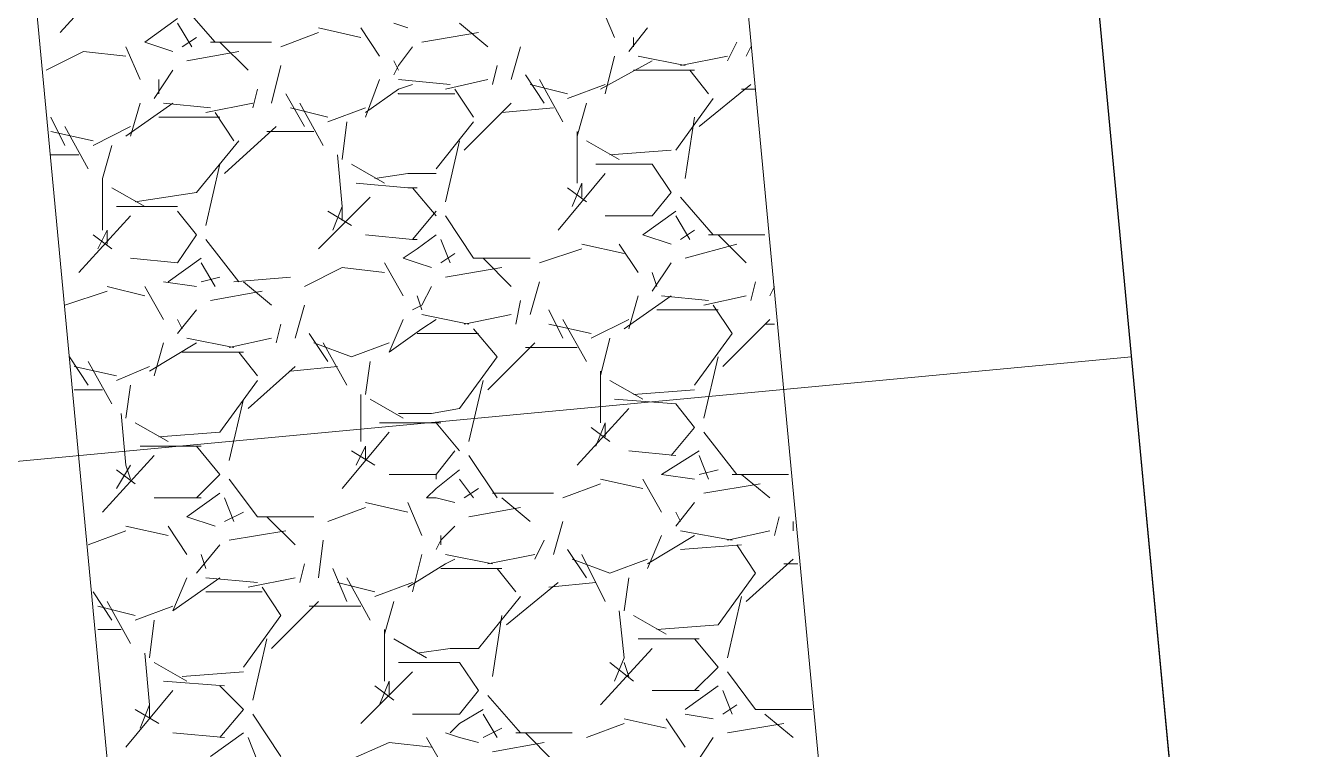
# Model space of a CAD drawing. Header units: metres. Extents: x 535281 to 535678, y 1836935 to 1837211.
# Drawn here: x 535433.707 to 535436.43, y 1837024.615 to 1837026.155 of the extents above; entities that cross this region are included whole.
import ezdxf

# ---------------------------------------------------------------- set-up
doc = ezdxf.new("R2010")
doc.units = ezdxf.units.M
doc.header["$MEASUREMENT"] = 0
for name, color, linetype, lineweight in [('Level 38', 1, 'Continuous', 0), ('Level 42', 1, 'Continuous', 0), ('Level 5', 1, 'Continuous', 0)]:
    doc.layers.add(name, color=color, linetype=linetype, lineweight=lineweight)

msp = doc.modelspace()

# ---------------------------------------------------------------- linework, layer by layer
at = {"layer": 'Level 38', "color": 7, "linetype": 'Continuous', "lineweight": 0}
msp.add_line((535436.06, 1837025.45), (535409.24, 1837022.94), dxfattribs=at)
msp.add_line((535436.06, 1837025.45), (535409.24, 1837022.94), dxfattribs=at)
at = {"layer": 'Level 42', "color": 7, "linetype": 'Continuous', "lineweight": 0}
for p, q in [((535436.43, 1837021.52), (535435.69, 1837029.38)), ((535436.43, 1837021.52), (535435.69, 1837029.38)), ((535435.62, 1837022.19), (535435.02, 1837028.56)), ((535435.62, 1837022.19), (535435.02, 1837028.56)), ((535434.12, 1837022.05), (535433.52, 1837028.42)), ((535434.12, 1837022.05), (535433.52, 1837028.42)), ((535433.78, 1837026.14), (535433.88, 1837026.25)), ((535433.78, 1837026.14), (535433.88, 1837026.25)), ((535434.04, 1837026.2), (535434.11, 1837026.12)), ((535434.04, 1837026.2), (535434.11, 1837026.12)), ((535434.96, 1837026.13), (535434.93, 1837026.2)), ((535434.96, 1837026.13), (535434.93, 1837026.2)), ((535434.03, 1837026.17), (535433.96, 1837026.12)), ((535434.03, 1837026.17), (535433.96, 1837026.12)), ((535434.06, 1837026.11), (535434.03, 1837026.16)), ((535434.06, 1837026.11), (535434.03, 1837026.16)), ((535434.49, 1837026.16), (535434.52, 1837026.15)), ((535434.49, 1837026.16), (535434.52, 1837026.15)), ((535434.63, 1837026.16), (535434.69, 1837026.11)), ((535434.63, 1837026.16), (535434.69, 1837026.11)), ((535434.04, 1837026.11), (535434.07, 1837026.13)), ((535434.04, 1837026.11), (535434.07, 1837026.13)), ((535434.33, 1837026.14), (535434.25, 1837026.11)), ((535434.33, 1837026.14), (535434.25, 1837026.11)), ((535434.42, 1837026.13), (535434.33, 1837026.15)), ((535434.42, 1837026.13), (535434.33, 1837026.15)), ((535434.46, 1837026.09), (535434.42, 1837026.15)), ((535434.46, 1837026.09), (535434.42, 1837026.15)), ((535434.55, 1837026.12), (535434.67, 1837026.14)), ((535434.55, 1837026.12), (535434.67, 1837026.14)), ((535434.99, 1837026.1), (535435.03, 1837026.15)), ((535434.99, 1837026.1), (535435.03, 1837026.15)), ((535435, 1837026.13), (535435, 1837026.11)), ((535435, 1837026.13), (535435, 1837026.11)), ((535433.83, 1837026.1), (535433.75, 1837026.06)), ((535433.83, 1837026.1), (535433.75, 1837026.06)), ((535433.92, 1837026.09), (535433.83, 1837026.1)), ((535433.92, 1837026.09), (535433.83, 1837026.1)), ((535433.95, 1837026.04), (535433.92, 1837026.11)), ((535433.95, 1837026.04), (535433.92, 1837026.11)), ((535433.96, 1837026.12), (535434.02, 1837026.1)), ((535433.96, 1837026.12), (535434.02, 1837026.1)), ((535434.05, 1837026.08), (535434.16, 1837026.1)), ((535434.05, 1837026.08), (535434.16, 1837026.1)), ((535434.1, 1837026.12), (535434.23, 1837026.12)), ((535434.1, 1837026.12), (535434.23, 1837026.12)), ((535434.12, 1837026.12), (535434.18, 1837026.06)), ((535434.12, 1837026.12), (535434.18, 1837026.06)), ((535434.5, 1837026.07), (535434.53, 1837026.11)), ((535434.5, 1837026.07), (535434.53, 1837026.11)), ((535434.76, 1837026.11), (535434.74, 1837026.04)), ((535434.76, 1837026.11), (535434.74, 1837026.04)), ((535435.22, 1837026.12), (535435.2, 1837026.08)), ((535435.22, 1837026.12), (535435.2, 1837026.08)), ((535435.25, 1837026.11), (535435.24, 1837026.09)), ((535435.25, 1837026.11), (535435.24, 1837026.09)), ((535434.49, 1837026.08), (535434.5, 1837026.06)), ((535434.49, 1837026.08), (535434.5, 1837026.06)), ((535434.93, 1837026.02), (535435.04, 1837026.08)), ((535434.93, 1837026.02), (535435.04, 1837026.08)), ((535434.96, 1837026.09), (535434.94, 1837026.01)), ((535434.96, 1837026.09), (535434.94, 1837026.01)), ((535435.01, 1837026.09), (535435.11, 1837026.07)), ((535435.01, 1837026.09), (535435.11, 1837026.07)), ((535435.1, 1837026.07), (535435.2, 1837026.09)), ((535435.1, 1837026.07), (535435.2, 1837026.09)), ((535433.98, 1837026), (535434.02, 1837026.06)), ((535433.98, 1837026), (535434.02, 1837026.06)), ((535434.25, 1837026.07), (535434.23, 1837025.99)), ((535434.25, 1837026.07), (535434.23, 1837025.99)), ((535434.49, 1837026.05), (535434.5, 1837026.07)), ((535434.49, 1837026.05), (535434.5, 1837026.07)), ((535434.71, 1837026.07), (535434.7, 1837026.03)), ((535434.71, 1837026.07), (535434.7, 1837026.03)), ((535434.81, 1837025.99), (535434.77, 1837026.05)), ((535434.81, 1837025.99), (535434.77, 1837026.05)), ((535435, 1837026.06), (535435.13, 1837026.06)), ((535435, 1837026.06), (535435.13, 1837026.06)), ((535435, 1837026.06), (535435.13, 1837026.06)), ((535435, 1837026.06), (535435.13, 1837026.06)), ((535435.12, 1837026.06), (535435.16, 1837026.01)), ((535435.12, 1837026.06), (535435.16, 1837026.01)), ((535433.99, 1837026.04), (535433.99, 1837026.01)), ((535433.99, 1837026.04), (535433.99, 1837026.01)), ((535434.2, 1837026.02), (535434.19, 1837025.98)), ((535434.2, 1837026.02), (535434.19, 1837025.98)), ((535434.46, 1837026.04), (535434.43, 1837025.96)), ((535434.46, 1837026.04), (535434.43, 1837025.96)), ((535434.43, 1837025.97), (535434.5, 1837026.02)), ((535434.43, 1837025.97), (535434.5, 1837026.02)), ((535434.5, 1837026.04), (535434.61, 1837026.03)), ((535434.5, 1837026.04), (535434.61, 1837026.03)), ((535434.5, 1837026.02), (535434.53, 1837026.03)), ((535434.5, 1837026.02), (535434.53, 1837026.03)), ((535434.6, 1837026.02), (535434.69, 1837026.04)), ((535434.6, 1837026.02), (535434.69, 1837026.04)), ((535434.62, 1837026.02), (535434.66, 1837025.96)), ((535434.62, 1837026.02), (535434.66, 1837025.96)), ((535434.86, 1837026.01), (535434.78, 1837026.03)), ((535434.86, 1837026.01), (535434.78, 1837026.03)), ((535434.85, 1837025.95), (535434.8, 1837026.04)), ((535434.85, 1837025.95), (535434.8, 1837026.04)), ((535434.94, 1837026.03), (535434.86, 1837026)), ((535434.94, 1837026.03), (535434.86, 1837026)), ((535435.25, 1837026.03), (535435.14, 1837025.94)), ((535435.25, 1837026.03), (535435.14, 1837025.94)), ((535435.26, 1837026.02), (535435.23, 1837026.02)), ((535435.26, 1837026.02), (535435.23, 1837026.02)), ((535433.92, 1837025.92), (535434.02, 1837025.99)), ((535433.92, 1837025.92), (535434.02, 1837025.99)), ((535433.95, 1837025.99), (535433.93, 1837025.92)), ((535433.95, 1837025.99), (535433.93, 1837025.92)), ((535434, 1837025.99), (535434.1, 1837025.98)), ((535434, 1837025.99), (535434.1, 1837025.98)), ((535434.09, 1837025.97), (535434.19, 1837025.99)), ((535434.09, 1837025.97), (535434.19, 1837025.99)), ((535434.3, 1837025.94), (535434.26, 1837026.01)), ((535434.3, 1837025.94), (535434.26, 1837026.01)), ((535434.34, 1837025.9), (535434.29, 1837025.99)), ((535434.34, 1837025.9), (535434.29, 1837025.99)), ((535434.5, 1837026.01), (535434.62, 1837026.01)), ((535434.5, 1837026.01), (535434.62, 1837026.01)), ((535434.5, 1837026.01), (535434.62, 1837026.01)), ((535434.5, 1837026.01), (535434.62, 1837026.01)), ((535434.74, 1837025.99), (535434.64, 1837025.89)), ((535434.74, 1837025.99), (535434.64, 1837025.89)), ((535434.88, 1837025.92), (535434.9, 1837025.99)), ((535434.88, 1837025.92), (535434.9, 1837025.99)), ((535435.17, 1837026), (535435.09, 1837025.89)), ((535435.17, 1837026), (535435.09, 1837025.89)), ((535434.11, 1837025.97), (535434.15, 1837025.91)), ((535434.11, 1837025.97), (535434.15, 1837025.91)), ((535434.35, 1837025.96), (535434.27, 1837025.98)), ((535434.35, 1837025.96), (535434.27, 1837025.98)), ((535434.43, 1837025.98), (535434.35, 1837025.95)), ((535434.43, 1837025.98), (535434.35, 1837025.95)), ((535434.83, 1837025.98), (535434.72, 1837025.97)), ((535434.83, 1837025.98), (535434.72, 1837025.97)), ((535433.79, 1837025.9), (535433.76, 1837025.96)), ((535433.79, 1837025.9), (535433.76, 1837025.96)), ((535433.84, 1837025.85), (535433.79, 1837025.94)), ((535433.84, 1837025.85), (535433.79, 1837025.94)), ((535433.93, 1837025.94), (535433.85, 1837025.9)), ((535433.93, 1837025.94), (535433.85, 1837025.9)), ((535433.99, 1837025.96), (535434.12, 1837025.96)), ((535433.99, 1837025.96), (535434.12, 1837025.96)), ((535433.99, 1837025.96), (535434.12, 1837025.96)), ((535433.99, 1837025.96), (535434.12, 1837025.96)), ((535434.24, 1837025.94), (535434.13, 1837025.84)), ((535434.24, 1837025.94), (535434.13, 1837025.84)), ((535434.38, 1837025.87), (535434.39, 1837025.95)), ((535434.38, 1837025.87), (535434.39, 1837025.95)), ((535434.66, 1837025.95), (535434.58, 1837025.85)), ((535434.66, 1837025.95), (535434.58, 1837025.85)), ((535435.13, 1837025.96), (535435.11, 1837025.83)), ((535435.13, 1837025.96), (535435.11, 1837025.83)), ((535433.85, 1837025.91), (535433.76, 1837025.93)), ((535433.85, 1837025.91), (535433.76, 1837025.93)), ((535434.16, 1837025.91), (535434.07, 1837025.8)), ((535434.16, 1837025.91), (535434.07, 1837025.8)), ((535434.32, 1837025.93), (535434.22, 1837025.93)), ((535434.32, 1837025.93), (535434.22, 1837025.93)), ((535434.63, 1837025.91), (535434.6, 1837025.78)), ((535434.63, 1837025.91), (535434.6, 1837025.78)), ((535434.88, 1837025.82), (535434.88, 1837025.93)), ((535434.88, 1837025.82), (535434.88, 1837025.93)), ((535434.97, 1837025.87), (535434.9, 1837025.91)), ((535434.97, 1837025.87), (535434.9, 1837025.91)), ((535433.87, 1837025.83), (535433.89, 1837025.9)), ((535433.87, 1837025.83), (535433.89, 1837025.9)), ((535435.08, 1837025.89), (535434.95, 1837025.88)), ((535435.08, 1837025.89), (535434.95, 1837025.88)), ((535433.82, 1837025.88), (535433.76, 1837025.88)), ((535433.82, 1837025.88), (535433.76, 1837025.88)), ((535434.12, 1837025.86), (535434.09, 1837025.73)), ((535434.12, 1837025.86), (535434.09, 1837025.73)), ((535434.38, 1837025.77), (535434.37, 1837025.88)), ((535434.38, 1837025.77), (535434.37, 1837025.88)), ((535434.47, 1837025.82), (535434.4, 1837025.86)), ((535434.47, 1837025.82), (535434.4, 1837025.86)), ((535435.04, 1837025.86), (535434.92, 1837025.86)), ((535435.04, 1837025.86), (535434.92, 1837025.86)), ((535435.08, 1837025.8), (535435.04, 1837025.86)), ((535435.08, 1837025.8), (535435.04, 1837025.86)), ((535433.87, 1837025.72), (535433.87, 1837025.83)), ((535433.87, 1837025.72), (535433.87, 1837025.83)), ((535434.52, 1837025.84), (535434.45, 1837025.83)), ((535434.52, 1837025.84), (535434.45, 1837025.83)), ((535434.58, 1837025.84), (535434.52, 1837025.84)), ((535434.58, 1837025.84), (535434.52, 1837025.84)), ((535434.84, 1837025.72), (535434.94, 1837025.84)), ((535434.84, 1837025.72), (535434.94, 1837025.84)), ((535433.96, 1837025.77), (535433.89, 1837025.81)), ((535433.96, 1837025.77), (535433.89, 1837025.81)), ((535434.07, 1837025.8), (535433.94, 1837025.78)), ((535434.07, 1837025.8), (535433.94, 1837025.78)), ((535434.52, 1837025.81), (535434.41, 1837025.82)), ((535434.52, 1837025.81), (535434.41, 1837025.82)), ((535434.54, 1837025.81), (535434.52, 1837025.81)), ((535434.54, 1837025.81), (535434.52, 1837025.81)), ((535434.58, 1837025.75), (535434.53, 1837025.81)), ((535434.58, 1837025.75), (535434.53, 1837025.81)), ((535434.86, 1837025.81), (535434.9, 1837025.78)), ((535434.86, 1837025.81), (535434.9, 1837025.78)), ((535434.89, 1837025.82), (535434.87, 1837025.77)), ((535434.89, 1837025.82), (535434.87, 1837025.77)), ((535434.89, 1837025.82), (535434.89, 1837025.79)), ((535434.89, 1837025.82), (535434.89, 1837025.79)), ((535435.04, 1837025.75), (535435.08, 1837025.8)), ((535435.04, 1837025.75), (535435.08, 1837025.8)), ((535434.33, 1837025.68), (535434.44, 1837025.79)), ((535434.33, 1837025.68), (535434.44, 1837025.79)), ((535435.1, 1837025.79), (535435.17, 1837025.71)), ((535435.1, 1837025.79), (535435.17, 1837025.71)), ((535433.82, 1837025.63), (535433.93, 1837025.75)), ((535433.82, 1837025.63), (535433.93, 1837025.75)), ((535434.03, 1837025.77), (535433.9, 1837025.77)), ((535434.03, 1837025.77), (535433.9, 1837025.77)), ((535434.07, 1837025.71), (535434.03, 1837025.76)), ((535434.07, 1837025.71), (535434.03, 1837025.76)), ((535434.35, 1837025.76), (535434.4, 1837025.73)), ((535434.35, 1837025.76), (535434.4, 1837025.73)), ((535434.38, 1837025.77), (535434.36, 1837025.72)), ((535434.38, 1837025.77), (535434.36, 1837025.72)), ((535434.38, 1837025.77), (535434.38, 1837025.74)), ((535434.38, 1837025.77), (535434.38, 1837025.74)), ((535434.53, 1837025.7), (535434.58, 1837025.76)), ((535434.53, 1837025.7), (535434.58, 1837025.76)), ((535434.6, 1837025.75), (535434.66, 1837025.66)), ((535434.6, 1837025.75), (535434.66, 1837025.66)), ((535434.94, 1837025.75), (535435.04, 1837025.75)), ((535434.94, 1837025.75), (535435.04, 1837025.75)), ((535435.09, 1837025.76), (535435.02, 1837025.71)), ((535435.09, 1837025.76), (535435.02, 1837025.71)), ((535435.12, 1837025.7), (535435.09, 1837025.75)), ((535435.12, 1837025.7), (535435.09, 1837025.75)), ((535433.88, 1837025.72), (535433.86, 1837025.68)), ((535433.88, 1837025.72), (535433.86, 1837025.68)), ((535433.88, 1837025.72), (535433.88, 1837025.69)), ((535433.88, 1837025.72), (535433.88, 1837025.69)), ((535435.1, 1837025.7), (535435.13, 1837025.72)), ((535435.1, 1837025.7), (535435.13, 1837025.72)), ((535433.85, 1837025.71), (535433.89, 1837025.68)), ((535433.85, 1837025.71), (535433.89, 1837025.68)), ((535434.03, 1837025.65), (535434.07, 1837025.71)), ((535434.03, 1837025.65), (535434.07, 1837025.71)), ((535434.09, 1837025.7), (535434.16, 1837025.61)), ((535434.09, 1837025.7), (535434.16, 1837025.61)), ((535434.43, 1837025.71), (535434.53, 1837025.7)), ((535434.43, 1837025.71), (535434.53, 1837025.7)), ((535434.53, 1837025.7), (535434.54, 1837025.7)), ((535434.53, 1837025.7), (535434.54, 1837025.7)), ((535434.58, 1837025.71), (535434.54, 1837025.68)), ((535434.58, 1837025.71), (535434.54, 1837025.68)), ((535434.61, 1837025.65), (535434.59, 1837025.7)), ((535434.61, 1837025.65), (535434.59, 1837025.7)), ((535435.02, 1837025.71), (535435.08, 1837025.69)), ((535435.02, 1837025.71), (535435.08, 1837025.69)), ((535435.16, 1837025.71), (535435.28, 1837025.71)), ((535435.16, 1837025.71), (535435.28, 1837025.71)), ((535435.18, 1837025.71), (535435.24, 1837025.65)), ((535435.18, 1837025.71), (535435.24, 1837025.65)), ((535434.54, 1837025.68), (535434.51, 1837025.66)), ((535434.54, 1837025.68), (535434.51, 1837025.66)), ((535434.59, 1837025.65), (535434.62, 1837025.67)), ((535434.59, 1837025.65), (535434.62, 1837025.67)), ((535434.89, 1837025.68), (535434.8, 1837025.65)), ((535434.89, 1837025.68), (535434.8, 1837025.65)), ((535434.98, 1837025.67), (535434.89, 1837025.69)), ((535434.98, 1837025.67), (535434.89, 1837025.69)), ((535435.01, 1837025.63), (535434.97, 1837025.69)), ((535435.01, 1837025.63), (535434.97, 1837025.69)), ((535435.11, 1837025.66), (535435.22, 1837025.69)), ((535435.11, 1837025.66), (535435.22, 1837025.69)), ((535433.93, 1837025.66), (535434.03, 1837025.65)), ((535433.93, 1837025.66), (535434.03, 1837025.65)), ((535434.08, 1837025.66), (535434.01, 1837025.61)), ((535434.08, 1837025.66), (535434.01, 1837025.61)), ((535434.11, 1837025.6), (535434.08, 1837025.65)), ((535434.11, 1837025.6), (535434.08, 1837025.65)), ((535434.38, 1837025.64), (535434.3, 1837025.6)), ((535434.38, 1837025.64), (535434.3, 1837025.6)), ((535434.47, 1837025.63), (535434.38, 1837025.64)), ((535434.47, 1837025.63), (535434.38, 1837025.64)), ((535434.51, 1837025.58), (535434.47, 1837025.65)), ((535434.51, 1837025.58), (535434.47, 1837025.65)), ((535434.51, 1837025.66), (535434.54, 1837025.65)), ((535434.51, 1837025.66), (535434.54, 1837025.65)), ((535434.54, 1837025.65), (535434.57, 1837025.64)), ((535434.54, 1837025.65), (535434.57, 1837025.64)), ((535434.6, 1837025.62), (535434.72, 1837025.64)), ((535434.6, 1837025.62), (535434.72, 1837025.64)), ((535434.66, 1837025.66), (535434.78, 1837025.66)), ((535434.66, 1837025.66), (535434.78, 1837025.66)), ((535434.68, 1837025.66), (535434.74, 1837025.6)), ((535434.68, 1837025.66), (535434.74, 1837025.6)), ((535435.04, 1837025.59), (535435.08, 1837025.65)), ((535435.04, 1837025.59), (535435.08, 1837025.65)), ((535434, 1837025.61), (535434.07, 1837025.6)), ((535434, 1837025.61), (535434.07, 1837025.6)), ((535434.08, 1837025.61), (535434.12, 1837025.62)), ((535434.08, 1837025.61), (535434.12, 1837025.62)), ((535434.15, 1837025.61), (535434.27, 1837025.62)), ((535434.15, 1837025.61), (535434.27, 1837025.62)), ((535434.17, 1837025.61), (535434.23, 1837025.56)), ((535434.17, 1837025.61), (535434.23, 1837025.56)), ((535434.8, 1837025.61), (535434.78, 1837025.54)), ((535434.8, 1837025.61), (535434.78, 1837025.54)), ((535435.04, 1837025.63), (535435.05, 1837025.6)), ((535435.04, 1837025.63), (535435.05, 1837025.6)), ((535435.26, 1837025.61), (535435.25, 1837025.57)), ((535435.26, 1837025.61), (535435.25, 1837025.57)), ((535433.88, 1837025.59), (535433.79, 1837025.56)), ((535433.88, 1837025.59), (535433.79, 1837025.56)), ((535433.96, 1837025.58), (535433.88, 1837025.6)), ((535433.96, 1837025.58), (535433.88, 1837025.6)), ((535434, 1837025.53), (535433.96, 1837025.6)), ((535434, 1837025.53), (535433.96, 1837025.6)), ((535434.1, 1837025.57), (535434.21, 1837025.59)), ((535434.1, 1837025.57), (535434.21, 1837025.59)), ((535434.55, 1837025.56), (535434.57, 1837025.6)), ((535434.55, 1837025.56), (535434.57, 1837025.6)), ((535435.3, 1837025.6), (535435.29, 1837025.58)), ((535435.3, 1837025.6), (535435.29, 1837025.58)), ((535434.3, 1837025.56), (535434.28, 1837025.49)), ((535434.3, 1837025.56), (535434.28, 1837025.49)), ((535434.53, 1837025.55), (535434.55, 1837025.56)), ((535434.53, 1837025.55), (535434.55, 1837025.56)), ((535434.54, 1837025.58), (535434.55, 1837025.55)), ((535434.54, 1837025.58), (535434.55, 1837025.55)), ((535434.76, 1837025.57), (535434.75, 1837025.52)), ((535434.76, 1837025.57), (535434.75, 1837025.52)), ((535434.98, 1837025.51), (535435.08, 1837025.58)), ((535434.98, 1837025.51), (535435.08, 1837025.58)), ((535435.01, 1837025.58), (535434.99, 1837025.51)), ((535435.01, 1837025.58), (535434.99, 1837025.51)), ((535435.06, 1837025.58), (535435.16, 1837025.57)), ((535435.06, 1837025.58), (535435.16, 1837025.57)), ((535435.15, 1837025.56), (535435.24, 1837025.58)), ((535435.15, 1837025.56), (535435.24, 1837025.58)), ((535435.17, 1837025.56), (535435.21, 1837025.5)), ((535435.17, 1837025.56), (535435.21, 1837025.5)), ((535434.03, 1837025.5), (535434.07, 1837025.55)), ((535434.03, 1837025.5), (535434.07, 1837025.55)), ((535434.03, 1837025.53), (535434.04, 1837025.51)), ((535434.03, 1837025.53), (535434.04, 1837025.51)), ((535434.51, 1837025.53), (535434.48, 1837025.46)), ((535434.51, 1837025.53), (535434.48, 1837025.46)), ((535434.55, 1837025.54), (535434.65, 1837025.52)), ((535434.55, 1837025.54), (535434.65, 1837025.52)), ((535434.55, 1837025.51), (535434.58, 1837025.53)), ((535434.55, 1837025.51), (535434.58, 1837025.53)), ((535434.64, 1837025.52), (535434.74, 1837025.54)), ((535434.64, 1837025.52), (535434.74, 1837025.54)), ((535434.85, 1837025.49), (535434.82, 1837025.55)), ((535434.85, 1837025.49), (535434.82, 1837025.55)), ((535434.9, 1837025.44), (535434.85, 1837025.53)), ((535434.9, 1837025.44), (535434.85, 1837025.53)), ((535434.99, 1837025.53), (535434.91, 1837025.49)), ((535434.99, 1837025.53), (535434.91, 1837025.49)), ((535435.05, 1837025.55), (535435.18, 1837025.55)), ((535435.05, 1837025.55), (535435.18, 1837025.55)), ((535435.05, 1837025.55), (535435.18, 1837025.55)), ((535435.05, 1837025.55), (535435.18, 1837025.55)), ((535435.29, 1837025.53), (535435.19, 1837025.43)), ((535435.29, 1837025.53), (535435.19, 1837025.43)), ((535434.25, 1837025.52), (535434.24, 1837025.48)), ((535434.25, 1837025.52), (535434.24, 1837025.48)), ((535434.35, 1837025.44), (535434.31, 1837025.5)), ((535434.35, 1837025.44), (535434.31, 1837025.5)), ((535434.48, 1837025.46), (535434.55, 1837025.51)), ((535434.48, 1837025.46), (535434.55, 1837025.51)), ((535434.54, 1837025.5), (535434.55, 1837025.5)), ((535434.54, 1837025.5), (535434.55, 1837025.5)), ((535434.54, 1837025.5), (535434.55, 1837025.5)), ((535434.54, 1837025.5), (535434.55, 1837025.5)), ((535434.55, 1837025.5), (535434.67, 1837025.5)), ((535434.55, 1837025.5), (535434.67, 1837025.5)), ((535434.55, 1837025.5), (535434.67, 1837025.5)), ((535434.55, 1837025.5), (535434.67, 1837025.5)), ((535434.66, 1837025.51), (535434.71, 1837025.45)), ((535434.66, 1837025.51), (535434.71, 1837025.45)), ((535434.91, 1837025.5), (535434.82, 1837025.52)), ((535434.91, 1837025.5), (535434.82, 1837025.52)), ((535435.21, 1837025.5), (535435.13, 1837025.39)), ((535435.21, 1837025.5), (535435.13, 1837025.39)), ((535435.3, 1837025.52), (535435.28, 1837025.52)), ((535435.3, 1837025.52), (535435.28, 1837025.52)), ((535433.97, 1837025.42), (535434.07, 1837025.48)), ((535433.97, 1837025.42), (535434.07, 1837025.48)), ((535434, 1837025.48), (535433.98, 1837025.41)), ((535434, 1837025.48), (535433.98, 1837025.41)), ((535434.05, 1837025.49), (535434.15, 1837025.47)), ((535434.05, 1837025.49), (535434.15, 1837025.47)), ((535434.14, 1837025.47), (535434.23, 1837025.49)), ((535434.14, 1837025.47), (535434.23, 1837025.49)), ((535434.4, 1837025.45), (535434.32, 1837025.48)), ((535434.4, 1837025.45), (535434.32, 1837025.48)), ((535434.39, 1837025.39), (535434.34, 1837025.48)), ((535434.39, 1837025.39), (535434.34, 1837025.48)), ((535434.48, 1837025.48), (535434.4, 1837025.45)), ((535434.48, 1837025.48), (535434.4, 1837025.45)), ((535434.79, 1837025.48), (535434.69, 1837025.38)), ((535434.79, 1837025.48), (535434.69, 1837025.38)), ((535434.93, 1837025.41), (535434.95, 1837025.49)), ((535434.93, 1837025.41), (535434.95, 1837025.49)), ((535433.84, 1837025.39), (535433.8, 1837025.45)), ((535433.84, 1837025.39), (535433.8, 1837025.45)), ((535434.04, 1837025.46), (535434.17, 1837025.46)), ((535434.04, 1837025.46), (535434.17, 1837025.46)), ((535434.04, 1837025.46), (535434.17, 1837025.46)), ((535434.04, 1837025.46), (535434.17, 1837025.46)), ((535434.16, 1837025.46), (535434.2, 1837025.41)), ((535434.16, 1837025.46), (535434.2, 1837025.41)), ((535434.71, 1837025.45), (535434.63, 1837025.34)), ((535434.71, 1837025.45), (535434.63, 1837025.34)), ((535434.88, 1837025.47), (535434.77, 1837025.47)), ((535434.88, 1837025.47), (535434.77, 1837025.47)), ((535435.18, 1837025.45), (535435.15, 1837025.32)), ((535435.18, 1837025.45), (535435.15, 1837025.32)), ((535433.9, 1837025.41), (535433.81, 1837025.43)), ((535433.9, 1837025.41), (535433.81, 1837025.43)), ((535433.89, 1837025.35), (535433.84, 1837025.44)), ((535433.89, 1837025.35), (535433.84, 1837025.44)), ((535433.97, 1837025.43), (535433.9, 1837025.4)), ((535433.97, 1837025.43), (535433.9, 1837025.4)), ((535434.28, 1837025.43), (535434.18, 1837025.34)), ((535434.28, 1837025.43), (535434.18, 1837025.34)), ((535434.37, 1837025.43), (535434.27, 1837025.42)), ((535434.37, 1837025.43), (535434.27, 1837025.42)), ((535434.43, 1837025.37), (535434.44, 1837025.44)), ((535434.43, 1837025.37), (535434.44, 1837025.44)), ((535434.93, 1837025.31), (535434.93, 1837025.42)), ((535434.93, 1837025.31), (535434.93, 1837025.42)), ((535434.2, 1837025.4), (535434.12, 1837025.29)), ((535434.2, 1837025.4), (535434.12, 1837025.29)), ((535434.68, 1837025.4), (535434.65, 1837025.27)), ((535434.68, 1837025.4), (535434.65, 1837025.27)), ((535435.02, 1837025.36), (535434.95, 1837025.4)), ((535435.02, 1837025.36), (535434.95, 1837025.4)), ((535433.87, 1837025.38), (535433.81, 1837025.38)), ((535433.87, 1837025.38), (535433.81, 1837025.38)), ((535433.92, 1837025.32), (535433.93, 1837025.39)), ((535433.92, 1837025.32), (535433.93, 1837025.39)), ((535434.42, 1837025.27), (535434.42, 1837025.37)), ((535434.42, 1837025.27), (535434.42, 1837025.37)), ((535435.13, 1837025.38), (535435, 1837025.37)), ((535435.13, 1837025.38), (535435, 1837025.37)), ((535434.17, 1837025.36), (535434.14, 1837025.23)), ((535434.17, 1837025.36), (535434.14, 1837025.23)), ((535434.51, 1837025.32), (535434.44, 1837025.36)), ((535434.51, 1837025.32), (535434.44, 1837025.36)), ((535434.63, 1837025.34), (535434.57, 1837025.33)), ((535434.63, 1837025.34), (535434.57, 1837025.33)), ((535434.88, 1837025.22), (535434.99, 1837025.34)), ((535434.88, 1837025.22), (535434.99, 1837025.34)), ((535435.09, 1837025.35), (535434.96, 1837025.36)), ((535435.09, 1837025.35), (535434.96, 1837025.36)), ((535435.13, 1837025.3), (535435.09, 1837025.35)), ((535435.13, 1837025.3), (535435.09, 1837025.35)), ((535433.92, 1837025.22), (535433.91, 1837025.33)), ((535433.92, 1837025.22), (535433.91, 1837025.33)), ((535434.01, 1837025.27), (535433.94, 1837025.31)), ((535434.01, 1837025.27), (535433.94, 1837025.31)), ((535434.57, 1837025.31), (535434.46, 1837025.31)), ((535434.57, 1837025.31), (535434.46, 1837025.31)), ((535434.57, 1837025.33), (535434.5, 1837025.33)), ((535434.57, 1837025.33), (535434.5, 1837025.33)), ((535434.59, 1837025.31), (535434.57, 1837025.31)), ((535434.59, 1837025.31), (535434.57, 1837025.31)), ((535434.63, 1837025.25), (535434.58, 1837025.31)), ((535434.63, 1837025.25), (535434.58, 1837025.31)), ((535434.94, 1837025.31), (535434.92, 1837025.26)), ((535434.94, 1837025.31), (535434.92, 1837025.26)), ((535434.94, 1837025.31), (535434.94, 1837025.28)), ((535434.94, 1837025.31), (535434.94, 1837025.28)), ((535434.12, 1837025.29), (535433.99, 1837025.28)), ((535434.12, 1837025.29), (535433.99, 1837025.28)), ((535434.38, 1837025.17), (535434.48, 1837025.29)), ((535434.38, 1837025.17), (535434.48, 1837025.29)), ((535434.91, 1837025.3), (535434.95, 1837025.27)), ((535434.91, 1837025.3), (535434.95, 1837025.27)), ((535435.08, 1837025.24), (535435.13, 1837025.3)), ((535435.08, 1837025.24), (535435.13, 1837025.3)), ((535435.15, 1837025.29), (535435.22, 1837025.2)), ((535435.15, 1837025.29), (535435.22, 1837025.2)), ((535434.08, 1837025.26), (535433.95, 1837025.26)), ((535434.08, 1837025.26), (535433.95, 1837025.26)), ((535434.12, 1837025.2), (535434.07, 1837025.26)), ((535434.12, 1837025.2), (535434.07, 1837025.26)), ((535434.43, 1837025.26), (535434.41, 1837025.22)), ((535434.43, 1837025.26), (535434.41, 1837025.22)), ((535434.43, 1837025.26), (535434.43, 1837025.23)), ((535434.43, 1837025.26), (535434.43, 1837025.23)), ((535433.87, 1837025.12), (535433.98, 1837025.24)), ((535433.87, 1837025.12), (535433.98, 1837025.24)), ((535434.4, 1837025.25), (535434.45, 1837025.22)), ((535434.4, 1837025.25), (535434.45, 1837025.22)), ((535434.58, 1837025.2), (535434.62, 1837025.25)), ((535434.58, 1837025.2), (535434.62, 1837025.25)), ((535434.65, 1837025.24), (535434.71, 1837025.15)), ((535434.65, 1837025.24), (535434.71, 1837025.15)), ((535434.99, 1837025.25), (535435.09, 1837025.24)), ((535434.99, 1837025.25), (535435.09, 1837025.24)), ((535435.14, 1837025.25), (535435.06, 1837025.2)), ((535435.14, 1837025.25), (535435.06, 1837025.2)), ((535435.16, 1837025.19), (535435.14, 1837025.24)), ((535435.16, 1837025.19), (535435.14, 1837025.24)), ((535433.93, 1837025.22), (535433.9, 1837025.17)), ((535433.93, 1837025.22), (535433.9, 1837025.17)), ((535433.9, 1837025.21), (535433.94, 1837025.18)), ((535433.9, 1837025.21), (535433.94, 1837025.18)), ((535433.92, 1837025.22), (535433.93, 1837025.19)), ((535433.92, 1837025.22), (535433.93, 1837025.19)), ((535434.07, 1837025.15), (535434.12, 1837025.2)), ((535434.07, 1837025.15), (535434.12, 1837025.2)), ((535434.48, 1837025.2), (535434.58, 1837025.2)), ((535434.48, 1837025.2), (535434.58, 1837025.2)), ((535434.63, 1837025.21), (535434.58, 1837025.17)), ((535434.63, 1837025.21), (535434.58, 1837025.17)), ((535434.58, 1837025.2), (535434.58, 1837025.19)), ((535434.58, 1837025.2), (535434.58, 1837025.19)), ((535435.06, 1837025.2), (535435.13, 1837025.19)), ((535435.06, 1837025.2), (535435.13, 1837025.19)), ((535435.14, 1837025.2), (535435.18, 1837025.21)), ((535435.14, 1837025.2), (535435.18, 1837025.21)), ((535435.21, 1837025.2), (535435.33, 1837025.2)), ((535435.21, 1837025.2), (535435.33, 1837025.2)), ((535435.23, 1837025.2), (535435.29, 1837025.15)), ((535435.23, 1837025.2), (535435.29, 1837025.15)), ((535434.14, 1837025.19), (535434.2, 1837025.11)), ((535434.14, 1837025.19), (535434.2, 1837025.11)), ((535434.66, 1837025.15), (535434.63, 1837025.19)), ((535434.66, 1837025.15), (535434.63, 1837025.19)), ((535434.93, 1837025.18), (535434.85, 1837025.15)), ((535434.93, 1837025.18), (535434.85, 1837025.15)), ((535435.02, 1837025.17), (535434.93, 1837025.19)), ((535435.02, 1837025.17), (535434.93, 1837025.19)), ((535435.06, 1837025.12), (535435.02, 1837025.19)), ((535435.06, 1837025.12), (535435.02, 1837025.19)), ((535435.15, 1837025.16), (535435.27, 1837025.18)), ((535435.15, 1837025.16), (535435.27, 1837025.18)), ((535433.98, 1837025.15), (535434.08, 1837025.15)), ((535433.98, 1837025.15), (535434.08, 1837025.15)), ((535434.12, 1837025.16), (535434.05, 1837025.11)), ((535434.12, 1837025.16), (535434.05, 1837025.11)), ((535434.15, 1837025.1), (535434.13, 1837025.15)), ((535434.15, 1837025.1), (535434.13, 1837025.15)), ((535434.58, 1837025.17), (535434.56, 1837025.15)), ((535434.58, 1837025.17), (535434.56, 1837025.15)), ((535434.56, 1837025.15), (535434.58, 1837025.15)), ((535434.56, 1837025.15), (535434.58, 1837025.15)), ((535434.58, 1837025.15), (535434.62, 1837025.14)), ((535434.58, 1837025.15), (535434.62, 1837025.14)), ((535434.64, 1837025.15), (535434.67, 1837025.17)), ((535434.64, 1837025.15), (535434.67, 1837025.17)), ((535434.7, 1837025.16), (535434.83, 1837025.16)), ((535434.7, 1837025.16), (535434.83, 1837025.16)), ((535434.72, 1837025.15), (535434.78, 1837025.1)), ((535434.72, 1837025.15), (535434.78, 1837025.1)), ((535434.13, 1837025.1), (535434.17, 1837025.12)), ((535434.13, 1837025.1), (535434.17, 1837025.12)), ((535434.43, 1837025.13), (535434.35, 1837025.1)), ((535434.43, 1837025.13), (535434.35, 1837025.1)), ((535434.52, 1837025.12), (535434.43, 1837025.14)), ((535434.52, 1837025.12), (535434.43, 1837025.14)), ((535434.55, 1837025.07), (535434.52, 1837025.14)), ((535434.55, 1837025.07), (535434.52, 1837025.14)), ((535434.65, 1837025.11), (535434.76, 1837025.13)), ((535434.65, 1837025.11), (535434.76, 1837025.13)), ((535435.09, 1837025.09), (535435.13, 1837025.14)), ((535435.09, 1837025.09), (535435.13, 1837025.14)), ((535435.09, 1837025.12), (535435.1, 1837025.1)), ((535435.09, 1837025.12), (535435.1, 1837025.1)), ((535434.05, 1837025.11), (535434.11, 1837025.09)), ((535434.05, 1837025.11), (535434.11, 1837025.09)), ((535434.2, 1837025.11), (535434.32, 1837025.11)), ((535434.2, 1837025.11), (535434.32, 1837025.11)), ((535434.22, 1837025.11), (535434.28, 1837025.05)), ((535434.22, 1837025.11), (535434.28, 1837025.05)), ((535434.85, 1837025.1), (535434.83, 1837025.03)), ((535434.85, 1837025.1), (535434.83, 1837025.03)), ((535435.31, 1837025.11), (535435.3, 1837025.07)), ((535435.31, 1837025.11), (535435.3, 1837025.07)), ((535435.34, 1837025.1), (535435.34, 1837025.08)), ((535435.34, 1837025.1), (535435.34, 1837025.08)), ((535433.92, 1837025.08), (535433.84, 1837025.05)), ((535433.92, 1837025.08), (535433.84, 1837025.05)), ((535434.01, 1837025.07), (535433.92, 1837025.09)), ((535434.01, 1837025.07), (535433.92, 1837025.09)), ((535434.05, 1837025.03), (535434.01, 1837025.09)), ((535434.05, 1837025.03), (535434.01, 1837025.09)), ((535434.14, 1837025.06), (535434.26, 1837025.08)), ((535434.14, 1837025.06), (535434.26, 1837025.08)), ((535434.59, 1837025.06), (535434.62, 1837025.09)), ((535434.59, 1837025.06), (535434.62, 1837025.09)), ((535434.59, 1837025.07), (535434.59, 1837025.05)), ((535434.59, 1837025.07), (535434.59, 1837025.05)), ((535435.06, 1837025.07), (535435.03, 1837025)), ((535435.03, 1837025.01), (535435.13, 1837025.07)), ((535435.06, 1837025.07), (535435.03, 1837025)), ((535435.03, 1837025.01), (535435.13, 1837025.07)), ((535435.1, 1837025.08), (535435.21, 1837025.06)), ((535435.1, 1837025.08), (535435.21, 1837025.06)), ((535435.2, 1837025.06), (535435.29, 1837025.08)), ((535435.2, 1837025.06), (535435.29, 1837025.08)), ((535434.07, 1837024.99), (535434.12, 1837025.05)), ((535434.07, 1837024.99), (535434.12, 1837025.05)), ((535434.34, 1837025.06), (535434.33, 1837024.98)), ((535434.34, 1837025.06), (535434.33, 1837024.98)), ((535434.58, 1837025.04), (535434.59, 1837025.06)), ((535434.58, 1837025.04), (535434.59, 1837025.06)), ((535434.81, 1837025.06), (535434.79, 1837025.02)), ((535434.81, 1837025.06), (535434.79, 1837025.02)), ((535434.9, 1837024.98), (535434.86, 1837025.04)), ((535434.9, 1837024.98), (535434.86, 1837025.04)), ((535435.1, 1837025.04), (535435.23, 1837025.05)), ((535435.1, 1837025.04), (535435.23, 1837025.05)), ((535435.1, 1837025.04), (535435.23, 1837025.05)), ((535435.1, 1837025.04), (535435.23, 1837025.05)), ((535435.22, 1837025.05), (535435.26, 1837024.99)), ((535435.22, 1837025.05), (535435.26, 1837024.99)), ((535434.08, 1837025.03), (535434.09, 1837025)), ((535434.08, 1837025.03), (535434.09, 1837025)), ((535434.3, 1837025.01), (535434.29, 1837024.97)), ((535434.3, 1837025.01), (535434.29, 1837024.97)), ((535434.52, 1837024.96), (535434.6, 1837025.01)), ((535434.52, 1837024.96), (535434.6, 1837025.01)), ((535434.55, 1837025.03), (535434.53, 1837024.95)), ((535434.55, 1837025.03), (535434.53, 1837024.95)), ((535434.6, 1837025.03), (535434.7, 1837025.01)), ((535434.6, 1837025.03), (535434.7, 1837025.01)), ((535434.6, 1837025.01), (535434.62, 1837025.02)), ((535434.6, 1837025.01), (535434.62, 1837025.02)), ((535434.69, 1837025.01), (535434.79, 1837025.03)), ((535434.69, 1837025.01), (535434.79, 1837025.03)), ((535434.95, 1837024.99), (535434.87, 1837025.02)), ((535434.95, 1837024.99), (535434.87, 1837025.02)), ((535434.94, 1837024.93), (535434.89, 1837025.03)), ((535434.94, 1837024.93), (535434.89, 1837025.03)), ((535435.03, 1837025.02), (535434.95, 1837024.99)), ((535435.03, 1837025.02), (535434.95, 1837024.99)), ((535435.34, 1837025.02), (535435.24, 1837024.93)), ((535435.34, 1837025.02), (535435.24, 1837024.93)), ((535435.35, 1837025.01), (535435.32, 1837025.01)), ((535435.35, 1837025.01), (535435.32, 1837025.01)), ((535434.39, 1837024.93), (535434.36, 1837025)), ((535434.39, 1837024.93), (535434.36, 1837025)), ((535434.59, 1837025), (535434.6, 1837025)), ((535434.59, 1837025), (535434.6, 1837025)), ((535434.59, 1837025), (535434.6, 1837025)), ((535434.59, 1837025), (535434.6, 1837025)), ((535434.6, 1837025), (535434.72, 1837025)), ((535434.6, 1837025), (535434.72, 1837025)), ((535434.6, 1837025), (535434.72, 1837025)), ((535434.6, 1837025), (535434.72, 1837025)), ((535434.71, 1837025), (535434.75, 1837024.95)), ((535434.71, 1837025), (535434.75, 1837024.95)), ((535435.26, 1837024.99), (535435.18, 1837024.88)), ((535435.26, 1837024.99), (535435.18, 1837024.88)), ((535434.05, 1837024.98), (535434.02, 1837024.91)), ((535434.02, 1837024.91), (535434.12, 1837024.98)), ((535434.05, 1837024.98), (535434.02, 1837024.91)), ((535434.02, 1837024.91), (535434.12, 1837024.98)), ((535434.09, 1837024.98), (535434.2, 1837024.97)), ((535434.09, 1837024.98), (535434.2, 1837024.97)), ((535434.18, 1837024.96), (535434.28, 1837024.98)), ((535434.18, 1837024.96), (535434.28, 1837024.98)), ((535434.21, 1837024.96), (535434.25, 1837024.9)), ((535434.21, 1837024.96), (535434.25, 1837024.9)), ((535434.45, 1837024.95), (535434.37, 1837024.97)), ((535434.45, 1837024.95), (535434.37, 1837024.97)), ((535434.44, 1837024.89), (535434.39, 1837024.98)), ((535434.44, 1837024.89), (535434.39, 1837024.98)), ((535434.53, 1837024.97), (535434.45, 1837024.94)), ((535434.53, 1837024.97), (535434.45, 1837024.94)), ((535434.84, 1837024.97), (535434.73, 1837024.88)), ((535434.84, 1837024.97), (535434.73, 1837024.88)), ((535434.92, 1837024.97), (535434.82, 1837024.96)), ((535434.92, 1837024.97), (535434.82, 1837024.96)), ((535434.98, 1837024.91), (535434.99, 1837024.98)), ((535434.98, 1837024.91), (535434.99, 1837024.98)), ((535433.89, 1837024.89), (535433.85, 1837024.95)), ((535433.89, 1837024.89), (535433.85, 1837024.95)), ((535433.93, 1837024.84), (535433.88, 1837024.93)), ((535433.93, 1837024.84), (535433.88, 1837024.93)), ((535434.09, 1837024.95), (535434.21, 1837024.95)), ((535434.09, 1837024.95), (535434.21, 1837024.95)), ((535434.09, 1837024.95), (535434.21, 1837024.95)), ((535434.09, 1837024.95), (535434.21, 1837024.95)), ((535434.33, 1837024.93), (535434.23, 1837024.83)), ((535434.33, 1837024.93), (535434.23, 1837024.83)), ((535434.47, 1837024.86), (535434.49, 1837024.93)), ((535434.47, 1837024.86), (535434.49, 1837024.93)), ((535434.76, 1837024.94), (535434.67, 1837024.83)), ((535434.76, 1837024.94), (535434.67, 1837024.83)), ((535435.23, 1837024.94), (535435.2, 1837024.81)), ((535435.23, 1837024.94), (535435.2, 1837024.81)), ((535433.94, 1837024.9), (535433.86, 1837024.92)), ((535433.94, 1837024.9), (535433.86, 1837024.92)), ((535434.02, 1837024.92), (535433.94, 1837024.89)), ((535434.02, 1837024.92), (535433.94, 1837024.89)), ((535434.42, 1837024.92), (535434.31, 1837024.92)), ((535434.42, 1837024.92), (535434.31, 1837024.92)), ((535434.98, 1837024.81), (535434.97, 1837024.91)), ((535434.98, 1837024.81), (535434.97, 1837024.91)), ((535433.97, 1837024.81), (535433.98, 1837024.89)), ((535433.97, 1837024.81), (535433.98, 1837024.89)), ((535434.25, 1837024.9), (535434.17, 1837024.79)), ((535434.25, 1837024.9), (535434.17, 1837024.79)), ((535434.72, 1837024.9), (535434.7, 1837024.77)), ((535434.72, 1837024.9), (535434.7, 1837024.77)), ((535435.07, 1837024.86), (535435, 1837024.9)), ((535435.07, 1837024.86), (535435, 1837024.9)), ((535435.18, 1837024.88), (535435.05, 1837024.87)), ((535435.18, 1837024.88), (535435.05, 1837024.87)), ((535433.91, 1837024.87), (535433.86, 1837024.87)), ((535433.91, 1837024.87), (535433.86, 1837024.87)), ((535434.22, 1837024.85), (535434.19, 1837024.72)), ((535434.22, 1837024.85), (535434.19, 1837024.72)), ((535434.47, 1837024.76), (535434.47, 1837024.87)), ((535434.47, 1837024.76), (535434.47, 1837024.87)), ((535434.56, 1837024.81), (535434.49, 1837024.85)), ((535434.56, 1837024.81), (535434.49, 1837024.85)), ((535435.14, 1837024.85), (535435.01, 1837024.85)), ((535435.14, 1837024.85), (535435.01, 1837024.85)), ((535435.18, 1837024.79), (535435.13, 1837024.85)), ((535435.18, 1837024.79), (535435.13, 1837024.85)), ((535433.97, 1837024.71), (535433.96, 1837024.82)), ((535433.97, 1837024.71), (535433.96, 1837024.82)), ((535434.61, 1837024.83), (535434.54, 1837024.82)), ((535434.61, 1837024.83), (535434.54, 1837024.82)), ((535434.67, 1837024.83), (535434.61, 1837024.83)), ((535434.67, 1837024.83), (535434.61, 1837024.83)), ((535434.93, 1837024.71), (535435.04, 1837024.83)), ((535434.93, 1837024.71), (535435.04, 1837024.83)), ((535434.05, 1837024.76), (535433.98, 1837024.8)), ((535434.05, 1837024.76), (535433.98, 1837024.8)), ((535434.62, 1837024.8), (535434.5, 1837024.8)), ((535434.62, 1837024.8), (535434.5, 1837024.8)), ((535434.63, 1837024.8), (535434.62, 1837024.8)), ((535434.63, 1837024.8), (535434.62, 1837024.8)), ((535434.67, 1837024.74), (535434.63, 1837024.8)), ((535434.67, 1837024.74), (535434.63, 1837024.8)), ((535434.95, 1837024.8), (535435, 1837024.76)), ((535434.95, 1837024.8), (535435, 1837024.76)), ((535434.98, 1837024.81), (535434.96, 1837024.76)), ((535434.98, 1837024.81), (535434.96, 1837024.76)), ((535434.98, 1837024.8), (535434.99, 1837024.77)), ((535434.98, 1837024.8), (535434.99, 1837024.77)), ((535434.17, 1837024.78), (535434.04, 1837024.77)), ((535434.17, 1837024.78), (535434.04, 1837024.77)), ((535434.42, 1837024.67), (535434.53, 1837024.78)), ((535434.42, 1837024.67), (535434.53, 1837024.78)), ((535435.13, 1837024.74), (535435.18, 1837024.79)), ((535435.13, 1837024.74), (535435.18, 1837024.79)), ((535435.2, 1837024.78), (535435.26, 1837024.7)), ((535435.2, 1837024.78), (535435.26, 1837024.7)), ((535433.92, 1837024.62), (535434.02, 1837024.74)), ((535433.92, 1837024.62), (535434.02, 1837024.74)), ((535434.13, 1837024.75), (535434, 1837024.76)), ((535434.13, 1837024.75), (535434, 1837024.76)), ((535434.17, 1837024.7), (535434.12, 1837024.75)), ((535434.17, 1837024.7), (535434.12, 1837024.75)), ((535434.45, 1837024.75), (535434.49, 1837024.72)), ((535434.45, 1837024.75), (535434.49, 1837024.72)), ((535434.48, 1837024.76), (535434.46, 1837024.71)), ((535434.48, 1837024.76), (535434.46, 1837024.71)), ((535434.48, 1837024.76), (535434.48, 1837024.73)), ((535434.48, 1837024.76), (535434.48, 1837024.73)), ((535434.63, 1837024.69), (535434.67, 1837024.74)), ((535434.63, 1837024.69), (535434.67, 1837024.74)), ((535435.04, 1837024.74), (535435.14, 1837024.74)), ((535435.04, 1837024.74), (535435.14, 1837024.74)), ((535435.18, 1837024.75), (535435.11, 1837024.7)), ((535435.18, 1837024.75), (535435.11, 1837024.7)), ((535435.21, 1837024.69), (535435.19, 1837024.74)), ((535435.21, 1837024.69), (535435.19, 1837024.74)), ((535433.97, 1837024.71), (535433.95, 1837024.66)), ((535433.97, 1837024.71), (535433.95, 1837024.66)), ((535433.97, 1837024.71), (535433.97, 1837024.68)), ((535433.97, 1837024.71), (535433.97, 1837024.68)), ((535434.69, 1837024.73), (535434.76, 1837024.65)), ((535434.69, 1837024.73), (535434.76, 1837024.65)), ((535435.19, 1837024.69), (535435.22, 1837024.71)), ((535435.19, 1837024.69), (535435.22, 1837024.71)), ((535433.94, 1837024.7), (535433.99, 1837024.67)), ((535433.94, 1837024.7), (535433.99, 1837024.67)), ((535434.12, 1837024.64), (535434.17, 1837024.7)), ((535434.12, 1837024.64), (535434.17, 1837024.7)), ((535434.19, 1837024.69), (535434.25, 1837024.6)), ((535434.19, 1837024.69), (535434.25, 1837024.6)), ((535434.53, 1837024.69), (535434.63, 1837024.69)), ((535434.53, 1837024.69), (535434.63, 1837024.69)), ((535434.68, 1837024.7), (535434.63, 1837024.67)), ((535434.68, 1837024.7), (535434.63, 1837024.67)), ((535434.71, 1837024.64), (535434.68, 1837024.69)), ((535434.71, 1837024.64), (535434.68, 1837024.69)), ((535435.11, 1837024.69), (535435.17, 1837024.68)), ((535435.11, 1837024.69), (535435.17, 1837024.68)), ((535435.26, 1837024.7), (535435.38, 1837024.7)), ((535435.26, 1837024.7), (535435.38, 1837024.7)), ((535435.28, 1837024.69), (535435.34, 1837024.64)), ((535435.28, 1837024.69), (535435.34, 1837024.64)), ((535434.63, 1837024.67), (535434.61, 1837024.65)), ((535434.63, 1837024.67), (535434.61, 1837024.65)), ((535434.68, 1837024.64), (535434.72, 1837024.66)), ((535434.68, 1837024.64), (535434.72, 1837024.66)), ((535434.98, 1837024.67), (535434.9, 1837024.64)), ((535434.98, 1837024.67), (535434.9, 1837024.64)), ((535435.07, 1837024.66), (535434.98, 1837024.68)), ((535435.07, 1837024.66), (535434.98, 1837024.68)), ((535435.11, 1837024.62), (535435.07, 1837024.68)), ((535435.11, 1837024.62), (535435.07, 1837024.68)), ((535435.2, 1837024.65), (535435.32, 1837024.67)), ((535435.2, 1837024.65), (535435.32, 1837024.67)), ((535434.02, 1837024.65), (535434.13, 1837024.64)), ((535434.02, 1837024.65), (535434.13, 1837024.64)), ((535434.17, 1837024.65), (535434.1, 1837024.6)), ((535434.17, 1837024.65), (535434.1, 1837024.6)), ((535434.2, 1837024.59), (535434.18, 1837024.64)), ((535434.2, 1837024.59), (535434.18, 1837024.64)), ((535434.48, 1837024.63), (535434.39, 1837024.59)), ((535434.48, 1837024.63), (535434.39, 1837024.59)), ((535434.57, 1837024.62), (535434.48, 1837024.63)), ((535434.57, 1837024.62), (535434.48, 1837024.63)), ((535434.6, 1837024.57), (535434.56, 1837024.64)), ((535434.6, 1837024.57), (535434.56, 1837024.64)), ((535434.6, 1837024.65), (535434.63, 1837024.64)), ((535434.6, 1837024.65), (535434.63, 1837024.64)), ((535434.63, 1837024.64), (535434.67, 1837024.63)), ((535434.63, 1837024.64), (535434.67, 1837024.63)), ((535434.7, 1837024.61), (535434.81, 1837024.63)), ((535434.7, 1837024.61), (535434.81, 1837024.63)), ((535434.75, 1837024.65), (535434.87, 1837024.65)), ((535434.75, 1837024.65), (535434.87, 1837024.65)), ((535434.77, 1837024.65), (535434.83, 1837024.59)), ((535434.77, 1837024.65), (535434.83, 1837024.59)), ((535435.13, 1837024.58), (535435.17, 1837024.64)), ((535435.13, 1837024.58), (535435.17, 1837024.64))]:
    msp.add_line(p, q, dxfattribs=at)
for p in [(535434.5, 1837026.01), (535434.5, 1837026.01), (535434.5, 1837026.01), (535434.5, 1837026.01), (535434.53, 1837025.7), (535434.53, 1837025.7), (535434.58, 1837025.2), (535434.58, 1837025.2), (535434.63, 1837024.69), (535434.63, 1837024.69), (535434.63, 1837024.69), (535434.63, 1837024.69)]:
    msp.add_point(p, dxfattribs=at)
at = {"layer": 'Level 5', "color": 1, "linetype": 'Continuous', "lineweight": 30}
msp.add_line((535436.43, 1837021.52), (535435.69, 1837029.38), dxfattribs=at)

doc.saveas('drawing.dxf')
